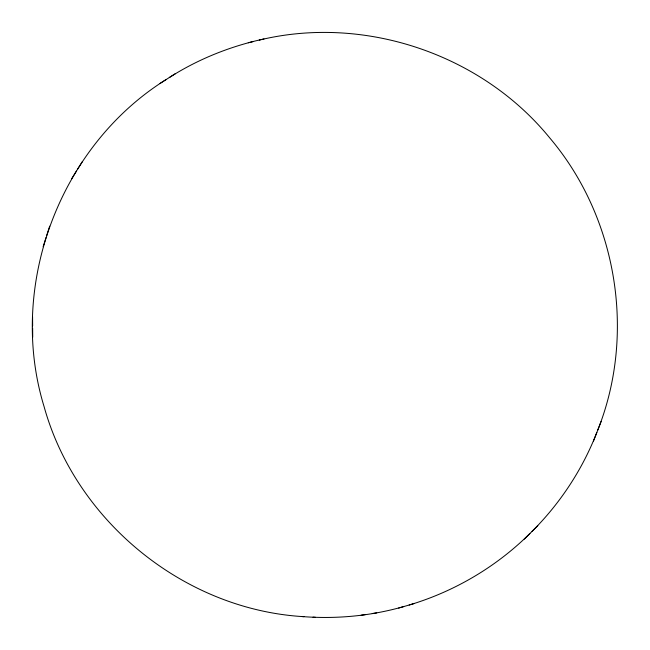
<?xml version="1.0" encoding="UTF-8"?>
<svg xmlns="http://www.w3.org/2000/svg" width="650" height="650" viewBox="0 0 650 650"><rect width="100%" height="100%" fill="white"/><g stroke="black" fill="none" stroke-linecap="round" stroke-linejoin="round"><path stroke-width="0.97" d="M303.924 616.671C184.584 609.83 76.001 521.682 44.086 406.616C7.207 286.268 59.353 146.161 166.156 79.536M597.748 430.146C636.269 333.548 616.972 217.238 549.77 137.946C481.496 54.112 364.325 14.568 259.244 40.089M43.127 246.724L46.085 237.437M46.711 235.43L49.668 226.159M532.082 531.367C560.178 503.36 582.489 469.43 596.838 432.437M593.483 441.066L601.12 421.484M71.687 178.677L76.391 171.161M77.586 169.211L82.233 161.785M409.167 605.02C454.415 591.541 496.364 566.808 529.88 533.536M524.258 539.134L537.826 525.647M169.317 77.537C198.177 59.069 230.539 46.191 263.998 38.959M159.843 83.574L175.419 73.629M301.836 616.541C336.001 619.231 370.711 616.038 403.674 606.588M398.653 608.067L414.513 603.444M248.292 42.746L253.394 41.535M372.263 613.535L376.74 612.877M361.181 615.225L365.276 614.624M313.007 617.167L315.518 617.321M32.573 316.761L32.646 325.902M32.646 328.226L32.719 337.269"/></g></svg>
